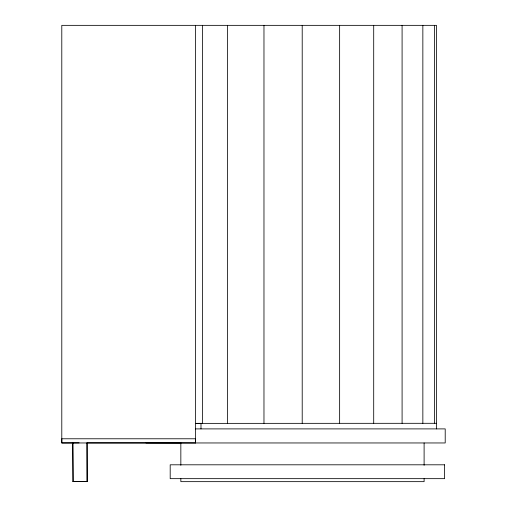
<?xml version="1.0" encoding="UTF-8"?>
<svg xmlns="http://www.w3.org/2000/svg" width="507" height="507" viewBox="0 0 507 507"><rect width="100%" height="100%" fill="white"/><g stroke="black" fill="none" stroke-linecap="round" stroke-linejoin="round"><path stroke-width="0.76" d="M180.841 465.293L180.841 442.89L87.109 442.896L87.21 481.555L72.919 481.555L72.818 442.896L73.198 481.555M145.965 442.865L195.417 442.96L195.429 438.777L61.791 438.777L61.829 442.96L445.209 442.96L445.209 428.897L195.429 428.897M202.477 25.35L202.477 423.332L195.429 423.377L436.476 423.307M79.105 442.865L61.791 442.96L61.791 25.35L436.476 25.35L436.476 428.897M72.919 481.555L87.21 481.555M86.97 442.826L87.071 481.479M434.581 25.35L434.581 423.307M424.106 442.96L424.106 465.293M424.106 478.659L424.106 481.65L180.841 481.65L180.841 478.659M422.851 25.35L422.851 423.307M402.089 25.35L402.089 423.307M373.703 25.35L373.703 423.307M339.639 25.35L339.639 423.307M302.21 25.35L302.21 423.307M263.97 25.35L263.97 423.307M227.523 25.35L227.523 423.307M200.994 423.377L200.994 428.897M195.429 25.35L195.429 442.96M444.62 464.805L170.194 464.805L170.194 478.659L444.62 478.659L444.62 464.805"/></g></svg>
